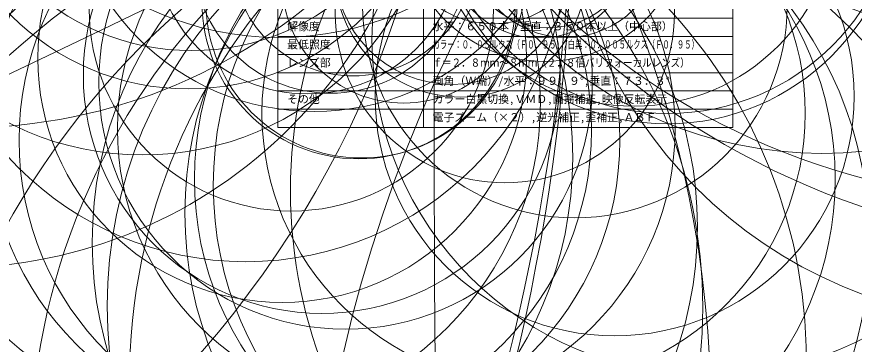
# Model space of a CAD drawing. Units: millimetres, scale not verified. Extents: x -4540 to 11315, y -5730 to 5844.
# Drawn here: x -134.3 to 95.9, y -116.1 to -26.1 of the extents above; entities that cross this region are included whole.
import ezdxf
from ezdxf.enums import TextEntityAlignment as Align

# ---------------------------------------------------------------- set-up
doc = ezdxf.new("R2010")
doc.units = ezdxf.units.MM
doc.header["$LTSCALE"] = 0.125
doc.layers.add('0-2_MOJI1', color=7, linetype='Continuous')
doc.layers.add('0-3_WAKU', color=1, linetype='Continuous', lineweight=18)
doc.layers.add('0-4_GAIKEI', color=1, linetype='Continuous', lineweight=18)
doc.styles.add('ＭＳ ゴシック', font='')
doc.styles.get('ＭＳ ゴシック').set_extended_font_data('MS Gothic')

msp = doc.modelspace()

# ---------------------------------------------------------------- linework, layer by layer
at = {"layer": '0-3_WAKU', "color": 4}
for p, q in [((-62.5039, -16.4952), (-62.5039, -56.4952)), ((-22.5039, -56.4952), (-22.5039, -16.4952)), ((62.4961, -56.4952), (62.4961, -16.4952)), ((-62.5039, -56.4952), (62.4961, -56.4952))]:
    msp.add_line(p, q, dxfattribs=at)
at = {"layer": '0-3_WAKU'}
for p, q in [((-62.5039, -26.4952), (62.4961, -26.4952)), ((-62.5039, -31.4952), (62.4961, -31.4952)), ((-62.5039, -36.4952), (62.4961, -36.4952)), ((-62.5039, -41.4952), (62.4961, -41.4952)), ((-62.5039, -46.4952), (62.4961, -46.4952)), ((-62.5039, -51.4952), (62.4961, -51.4952))]:
    msp.add_line(p, q, dxfattribs=at)
at = {"layer": '0-4_GAIKEI'}
for centre, radius in [((-1450.4694, 2755.017), 3089.4711), ((5647.5312, -62.4114), 5667.1293), ((225.9938, 329.8826), 377.0618), ((-561.8322, 23.3187), 580.3658), ((-547.2323, 12.5417), 565.7648), ((-294.54, 65.0318), 279.488), ((166.1472, 123.4586), 212.8491), ((147.6743, 117.1724), 193.9774), ((-149.1687, 94.014), 150.6782), ((343.1068, -207.8954), 397.7323), ((-152.5059, 37.0158), 132.1862), ((-241.7059, -135.415), 298.1873), ((87.0161, 49.5885), 113.2267), ((141.5854, 16.0189), 126.0563), ((-62.2859, 52.6493), 84.4357), ((-99.7181, 16.9148), 80.9856), ((-86.1949, 30.2227), 65.6376), ((-87.2082, 22.7084), 68.6331), ((-71.3401, -4.9459), 88.4657), ((-52.5716, 15.9998), 68.1397), ((44.6734, 11.3996), 64.07), ((44.4477, 8.6697), 64.1736), ((75.6455, -73.9014), 134.711), ((55.8188, -32.3577), 92.4836), ((35.3471, 5.2144), 55.8553), ((-85.5325, -64.7544), 104.0286), ((10.9072, 0.5399), 38.9097), ((-77.9689, -49.6954), 87.5808), ((61.1823, -126.4204), 164.5236), ((-54.4005, -5.0425), 42.2471), ((53.9577, -148.9914), 184.6074), ((19.1024, -23.0271), 58.3342), ((-82.9427, -105.9678), 137.1638), ((55.1018, -189.4638), 219.4357), ((-58.8413, -23.9016), 55.5832), ((-61.3698, -37.4434), 67.15), ((-48.0686, -9.467), 37.6492), ((-59.3695, -57.2499), 83.0361), ((-3.4115, -1.1016), 26.9461), ((-50.4955, -42.1033), 65.5064), ((-43.9285, -44.1537), 67.8227), ((15.6903, -72.3506), 95.9783), ((-41.8592, -9.1243), 33.2405), ((18.6751, -209.1934), 231.9561), ((-59.4663, -120.4568), 142.1552), ((-52.155, -83.8113), 104.9321), ((-51.1167, -60.0051), 82.559), ((14.8169, -80.0973), 102.9134), ((-40.3355, -22.0858), 43.0581), ((7.7444, -52.5918), 74.6572), ((-12.2918, -13.5946), 34.5634), ((-0.1412, -25.1385), 46.6001), ((16.6624, -5.5266), 26.2801), ((-92.0244, -823.5332), 843.1779), ((-22.7146, -147.7252), 166.8979), ((-6.7438, -88.1314), 106.8307), ((14.5775, -105.5731), 124.0216), ((-30.0038, -56.8587), 76.6311), ((-39.5101, -22.1534), 42.7521), ((-14.6768, -12.3993), 32.2812), ((9.2323, -6.2544), 25.6808), ((2.5793, -70.6257), 88.0379), ((-27.9245, -16.3301), 33.491), ((30.0316, -47.9682), 65.8138), ((11.8799, -5.3674), 23.7266)]:
    msp.add_circle(centre, radius, dxfattribs=at)

# ---------------------------------------------------------------- texts
at = {"layer": '0-2_MOJI1', "style": 'ＭＳ ゴシック'}
for s, p in [('解像度', (-60.0039, -30.4952)), ('水平：６５０本\u3000垂直：３５０本以上（中心部）', (-20.0039, -30.4952)), ('最低照度', (-60.0039, -35.4952)), ('レンズ部', (-60.0039, -40.4952)), ('画角（Ｗ端）/水平：９９．９°,垂直：７３．３°', (-20.0039, -45.4952)), ('その他', (-60.0039, -50.4952)), ('カラー白黒切換,ＶＭＤ,画揺補正,映像反転表示', (-20.0039, -50.4952)), ('電子ズーム（×２）,逆光補正,歪補正,ＡＢＦ', (-20.0039, -55.4952))]:
    msp.add_text(s, height=2.199, dxfattribs=at).set_placement(p, align=Align.BOTTOM_LEFT)
for s, width, p in [('カラー：０．０５ルクス（Ｆ０．９５）/白黒：０．００５ルクス（Ｆ０．９５）', 0.65, (-20.0039, -35.4952)), ('ｆ＝２．８ｍｍ～８ｍｍ（２．８倍バリフォーカルレンズ）', 0.85, (-20.0039, -40.4952))]:
    msp.add_text(s, height=2.199, dxfattribs=dict(at, width=width)).set_placement(p, align=Align.BOTTOM_LEFT)

doc.saveas('drawing.dxf')
